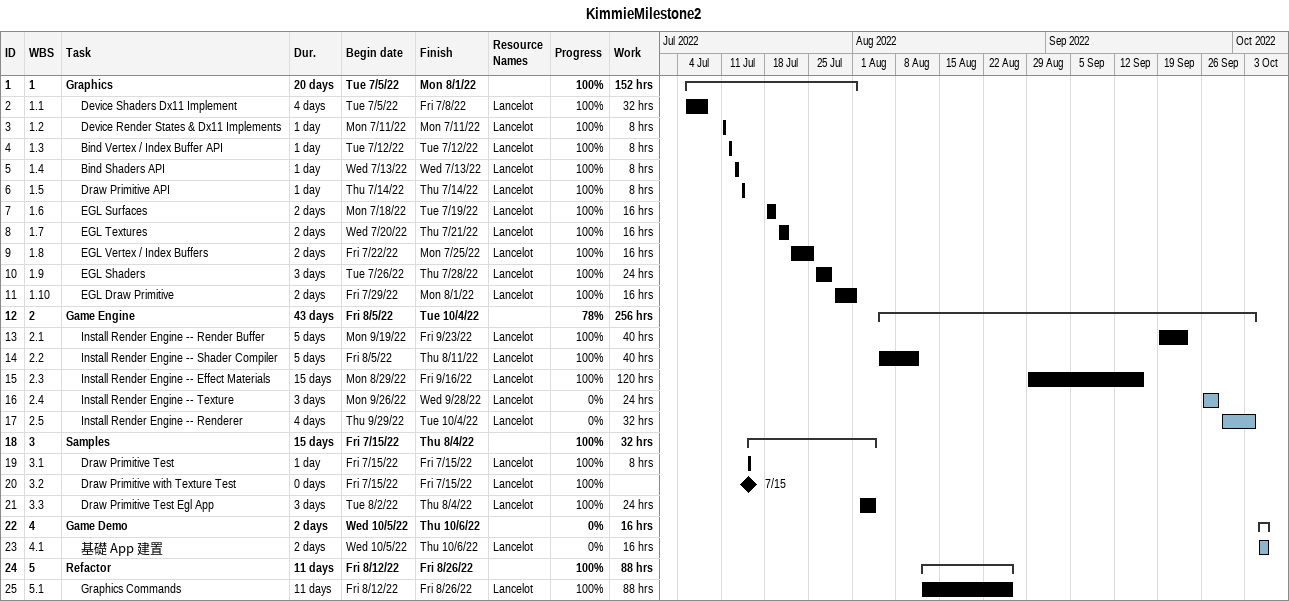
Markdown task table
KimmieMilestone2

| ID | WBS | Task | Duration | Start | Finish | Resources | % complete | Work (h) |
|---|---|---|---|---|---|---|---|---|
| 1 | 1 | **Graphics** | 20d | 2022-07-05 | 2022-08-01 |  | 100 | 152 |
| 2 | 1.1 | Device Shaders Dx11 Implement | 4d | 2022-07-05 | 2022-07-08 | Lancelot | 100 | 32 |
| 3 | 1.2 | Device Render States & Dx11 Implements | 1d | 2022-07-11 | 2022-07-11 | Lancelot | 100 | 8 |
| 4 | 1.3 | Bind Vertex / Index Buffer API | 1d | 2022-07-12 | 2022-07-12 | Lancelot | 100 | 8 |
| 5 | 1.4 | Bind Shaders API | 1d | 2022-07-13 | 2022-07-13 | Lancelot | 100 | 8 |
| 6 | 1.5 | Draw Primitive API | 1d | 2022-07-14 | 2022-07-14 | Lancelot | 100 | 8 |
| 7 | 1.6 | EGL Surfaces | 2d | 2022-07-18 | 2022-07-19 | Lancelot | 100 | 16 |
| 8 | 1.7 | EGL Textures | 2d | 2022-07-20 | 2022-07-21 | Lancelot | 100 | 16 |
| 9 | 1.8 | EGL Vertex / Index Buffers | 2d | 2022-07-22 | 2022-07-25 | Lancelot | 100 | 16 |
| 10 | 1.9 | EGL Shaders | 3d | 2022-07-26 | 2022-07-28 | Lancelot | 100 | 24 |
| 11 | 1.10 | EGL Draw Primitive | 2d | 2022-07-29 | 2022-08-01 | Lancelot | 100 | 16 |
| 12 | 2 | **Game Engine** | 43d | 2022-08-05 | 2022-10-04 |  | 78 | 256 |
| 13 | 2.1 | Install Render Engine -- Render Buffer | 5d | 2022-09-19 | 2022-09-23 | Lancelot | 100 | 40 |
| 14 | 2.2 | Install Render Engine -- Shader Compiler | 5d | 2022-08-05 | 2022-08-11 | Lancelot | 100 | 40 |
| 15 | 2.3 | Install Render Engine -- Effect Materials | 15d | 2022-08-29 | 2022-09-16 | Lancelot | 100 | 120 |
| 16 | 2.4 | Install Render Engine -- Texture | 3d | 2022-09-26 | 2022-09-28 | Lancelot | 0 | 24 |
| 17 | 2.5 | Install Render Engine -- Renderer | 4d | 2022-09-29 | 2022-10-04 | Lancelot | 0 | 32 |
| 18 | 3 | **Samples** | 15d | 2022-07-15 | 2022-08-04 |  | 100 | 32 |
| 19 | 3.1 | Draw Primitive Test | 1d | 2022-07-15 | 2022-07-15 | Lancelot | 100 | 8 |
| 20 | 3.2 | Draw Primitive with Texture Test | 0d | 2022-07-15 | 2022-07-15 | Lancelot | 100 |  |
| 21 | 3.3 | Draw Primitive Test Egl App | 3d | 2022-08-02 | 2022-08-04 | Lancelot | 100 | 24 |
| 22 | 4 | **Game Demo** | 2d | 2022-10-05 | 2022-10-06 |  | 0 | 16 |
| 23 | 4.1 | 基礎 App 建置 | 2d | 2022-10-05 | 2022-10-06 | Lancelot | 0 | 16 |
| 24 | 5 | **Refactor** | 11d | 2022-08-12 | 2022-08-26 |  | 100 | 88 |
| 25 | 5.1 | Graphics Commands | 11d | 2022-08-12 | 2022-08-26 | Lancelot | 100 | 88 |
